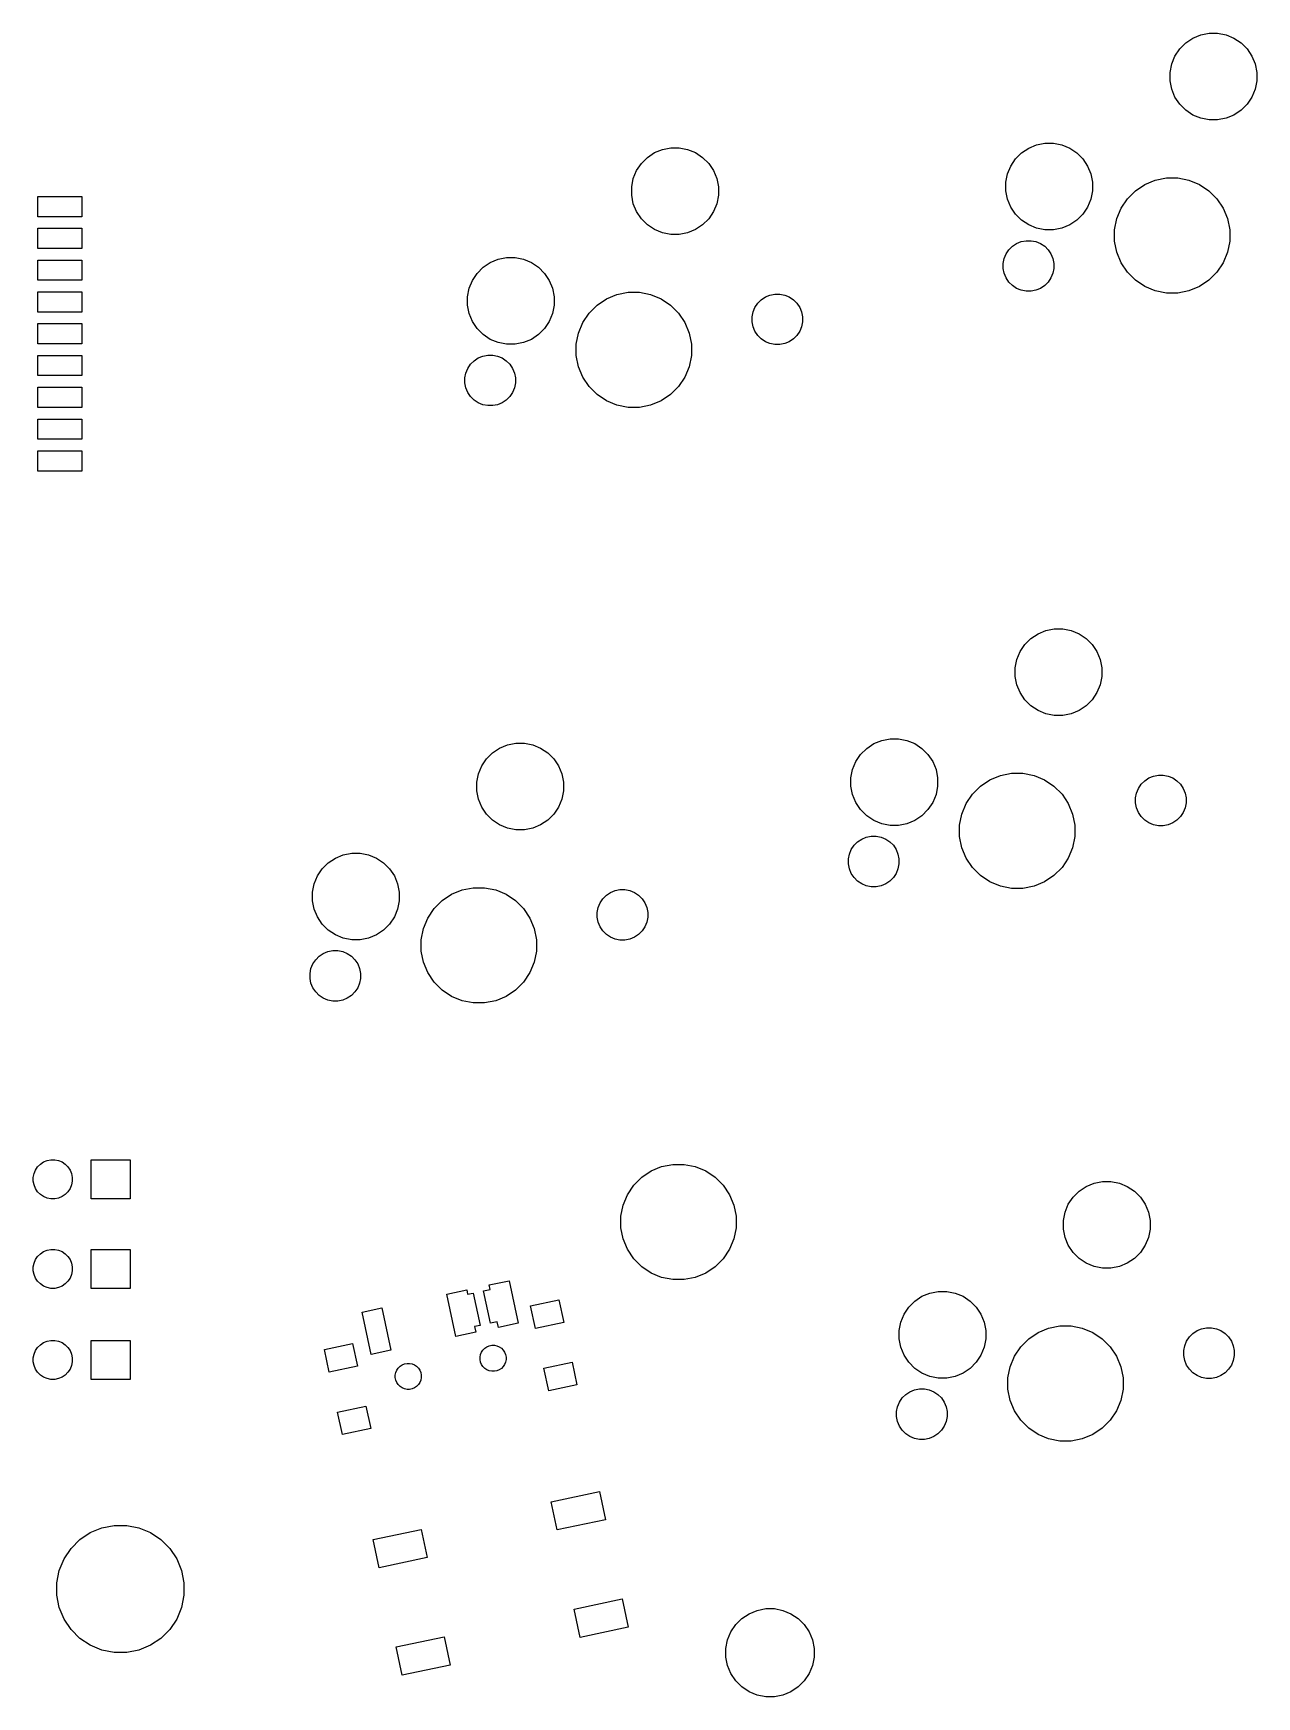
# Model space of a CAD drawing. Extents: x 25 to 359, y 20 to 134.
# Drawn here: x 190.1 to 232.4, y 20.8 to 78.4 of the extents above; entities that cross this region are included whole.
import ezdxf

# ---------------------------------------------------------------- set-up
doc = ezdxf.new("R2010")
doc.units = 0
doc.layers.add('BLACK', color=7, linetype='CONTINUOUS')

msp = doc.modelspace()

# ---------------------------------------------------------------- linework, layer by layer
at = {"layer": 'BLACK', "linetype": 'CONTINUOUS'}
for p, q in [((230.207, 78.2523), (230.48, 78.3654)), ((230.48, 78.3654), (230.77, 78.4231)), ((230.77, 78.4231), (231.065, 78.4231)), ((231.065, 78.4231), (231.355, 78.3654)), ((231.355, 78.3654), (231.628, 78.2523)), ((229.588, 77.6336), (229.752, 77.8792)), ((229.752, 77.8792), (229.961, 78.0882)), ((229.961, 78.0882), (230.207, 78.2523)), ((231.628, 78.2523), (231.874, 78.0882)), ((231.874, 78.0882), (232.083, 77.8792)), ((232.083, 77.8792), (232.247, 77.6336)), ((229.417, 77.0708), (229.475, 77.3606)), ((229.475, 77.3606), (229.588, 77.6336)), ((232.247, 77.6336), (232.36, 77.3606)), ((232.36, 77.3606), (232.417, 77.0708)), ((229.417, 76.7753), (229.417, 77.0708)), ((229.475, 76.4855), (229.417, 76.7753)), ((232.417, 76.7753), (232.36, 76.4855)), ((232.417, 77.0708), (232.417, 76.7753)), ((229.588, 76.2125), (229.475, 76.4855)), ((229.752, 75.9669), (229.588, 76.2125)), ((232.247, 76.2125), (232.083, 75.9669)), ((232.36, 76.4855), (232.247, 76.2125)), ((229.961, 75.7579), (229.752, 75.9669)), ((230.207, 75.5938), (229.961, 75.7579)), ((230.48, 75.4807), (230.207, 75.5938)), ((230.77, 75.4231), (230.48, 75.4807)), ((231.065, 75.4231), (230.77, 75.4231)), ((231.355, 75.4807), (231.065, 75.4231)), ((231.628, 75.5938), (231.355, 75.4807)), ((231.874, 75.7579), (231.628, 75.5938)), ((232.083, 75.9669), (231.874, 75.7579)), ((211.327, 74.1275), (211.573, 74.2916)), ((211.573, 74.2916), (211.846, 74.4047)), ((211.846, 74.4047), (212.136, 74.4623)), ((212.136, 74.4623), (212.431, 74.4623)), ((212.431, 74.4623), (212.721, 74.4047)), ((212.721, 74.4047), (212.994, 74.2916)), ((212.994, 74.2916), (213.24, 74.1275)), ((224.069, 74.0745), (224.278, 74.2834)), ((224.278, 74.2834), (224.524, 74.4476)), ((224.524, 74.4476), (224.797, 74.5607)), ((224.797, 74.5607), (225.086, 74.6183)), ((225.086, 74.6183), (225.382, 74.6183)), ((225.382, 74.6183), (225.672, 74.5607)), ((225.672, 74.5607), (225.945, 74.4476)), ((225.945, 74.4476), (226.19, 74.2834)), ((226.19, 74.2834), (226.399, 74.0745)), ((210.954, 73.6729), (211.119, 73.9185)), ((211.119, 73.9185), (211.327, 74.1275)), ((213.24, 74.1275), (213.449, 73.9185)), ((213.449, 73.9185), (213.613, 73.6729)), ((223.792, 73.5559), (223.905, 73.8288)), ((223.905, 73.8288), (224.069, 74.0745)), ((226.399, 74.0745), (226.564, 73.8288)), ((226.564, 73.8288), (226.677, 73.5559)), ((210.784, 73.1101), (210.841, 73.3999)), ((210.841, 73.3999), (210.954, 73.6729)), ((213.613, 73.6729), (213.726, 73.3999)), ((213.726, 73.3999), (213.784, 73.1101)), ((223.734, 73.2661), (223.792, 73.5559)), ((223.734, 72.9706), (223.734, 73.2661)), ((226.677, 73.5559), (226.734, 73.2661)), ((226.734, 73.2661), (226.734, 72.9706)), ((228.218, 72.9747), (228.545, 73.1929)), ((228.545, 73.1929), (228.907, 73.3432)), ((228.907, 73.3432), (229.293, 73.4199)), ((229.293, 73.4199), (229.685, 73.4199)), ((229.685, 73.4199), (230.071, 73.3432)), ((230.071, 73.3432), (230.434, 73.1929)), ((230.434, 73.1929), (230.76, 72.9747)), ((190.227, 72.0724), (190.227, 72.7724)), ((190.227, 72.7724), (191.751, 72.7724)), ((191.751, 72.7724), (191.751, 72.0724)), ((210.784, 72.8146), (210.784, 73.1101)), ((210.841, 72.5248), (210.784, 72.8146)), ((213.784, 72.8146), (213.726, 72.5248)), ((213.784, 73.1101), (213.784, 72.8146)), ((223.792, 72.6808), (223.734, 72.9706)), ((223.905, 72.4078), (223.792, 72.6808)), ((226.677, 72.6808), (226.564, 72.4078)), ((226.734, 72.9706), (226.677, 72.6808)), ((227.722, 72.3704), (227.94, 72.697)), ((227.94, 72.697), (228.218, 72.9747)), ((230.76, 72.9747), (231.038, 72.697)), ((231.038, 72.697), (231.256, 72.3704)), ((191.751, 72.0724), (190.227, 72.0724)), ((210.954, 72.2518), (210.841, 72.5248)), ((211.119, 72.0061), (210.954, 72.2518)), ((211.327, 71.7972), (211.119, 72.0061)), ((213.449, 72.0061), (213.24, 71.7972)), ((213.613, 72.2518), (213.449, 72.0061)), ((213.726, 72.5248), (213.613, 72.2518)), ((224.069, 72.1621), (223.905, 72.4078)), ((224.278, 71.9532), (224.069, 72.1621)), ((226.399, 72.1621), (226.19, 71.9532)), ((226.564, 72.4078), (226.399, 72.1621)), ((227.495, 71.6223), (227.572, 72.0076)), ((227.572, 72.0076), (227.722, 72.3704)), ((231.256, 72.3704), (231.406, 72.0076)), ((231.406, 72.0076), (231.483, 71.6223)), ((190.227, 70.9724), (190.227, 71.6724)), ((190.227, 71.6724), (191.751, 71.6724)), ((191.751, 71.6724), (191.751, 70.9724)), ((211.573, 71.6331), (211.327, 71.7972)), ((211.846, 71.52), (211.573, 71.6331)), ((212.136, 71.4623), (211.846, 71.52)), ((212.431, 71.4623), (212.136, 71.4623)), ((212.721, 71.52), (212.431, 71.4623)), ((212.994, 71.6331), (212.721, 71.52)), ((213.24, 71.7972), (212.994, 71.6331)), ((224.524, 71.789), (224.278, 71.9532)), ((224.797, 71.676), (224.524, 71.789)), ((225.086, 71.6183), (224.797, 71.676)), ((225.382, 71.6183), (225.086, 71.6183)), ((225.672, 71.676), (225.382, 71.6183)), ((225.945, 71.789), (225.672, 71.676)), ((226.19, 71.9532), (225.945, 71.789)), ((227.495, 71.2296), (227.495, 71.6223)), ((231.483, 71.6223), (231.483, 71.2296)), ((191.751, 70.9724), (190.227, 70.9724)), ((223.745, 70.7842), (223.84, 70.9276)), ((223.84, 70.9276), (223.962, 71.0494)), ((223.962, 71.0494), (224.106, 71.1452)), ((224.106, 71.1452), (224.265, 71.2112)), ((224.265, 71.2112), (224.434, 71.2448)), ((224.434, 71.2448), (224.606, 71.2448)), ((224.606, 71.2448), (224.775, 71.2112)), ((224.775, 71.2112), (224.935, 71.1452)), ((224.935, 71.1452), (225.078, 71.0494)), ((225.078, 71.0494), (225.2, 70.9276)), ((225.2, 70.9276), (225.295, 70.7842)), ((227.572, 70.8444), (227.495, 71.2296)), ((227.722, 70.4815), (227.572, 70.8444)), ((231.406, 70.8444), (231.256, 70.4815)), ((231.483, 71.2296), (231.406, 70.8444)), ((190.227, 69.8724), (190.227, 70.5724)), ((190.227, 70.5724), (191.751, 70.5724)), ((191.751, 70.5724), (191.751, 69.8724)), ((205.435, 70.1138), (205.644, 70.3227)), ((205.644, 70.3227), (205.89, 70.4869)), ((205.89, 70.4869), (206.163, 70.6)), ((206.163, 70.6), (206.453, 70.6576)), ((206.453, 70.6576), (206.748, 70.6576)), ((206.748, 70.6576), (207.038, 70.6)), ((207.038, 70.6), (207.311, 70.4869)), ((207.311, 70.4869), (207.557, 70.3227)), ((207.557, 70.3227), (207.766, 70.1138)), ((223.645, 70.456), (223.679, 70.625)), ((223.645, 70.2836), (223.645, 70.456)), ((223.679, 70.1145), (223.645, 70.2836)), ((223.679, 70.625), (223.745, 70.7842)), ((225.295, 70.7842), (225.361, 70.625)), ((225.361, 70.625), (225.395, 70.456)), ((225.395, 70.2836), (225.361, 70.1145)), ((225.395, 70.456), (225.395, 70.2836)), ((227.94, 70.1549), (227.722, 70.4815)), ((231.256, 70.4815), (231.038, 70.1549)), ((191.751, 69.8724), (190.227, 69.8724)), ((205.158, 69.5951), (205.271, 69.8681)), ((205.271, 69.8681), (205.435, 70.1138)), ((207.766, 70.1138), (207.93, 69.8681)), ((207.93, 69.8681), (208.043, 69.5951)), ((223.745, 69.9553), (223.679, 70.1145)), ((223.84, 69.812), (223.745, 69.9553)), ((223.962, 69.6901), (223.84, 69.812)), ((224.106, 69.5944), (223.962, 69.6901)), ((225.078, 69.6901), (224.935, 69.5944)), ((225.2, 69.812), (225.078, 69.6901)), ((225.295, 69.9553), (225.2, 69.812)), ((225.361, 70.1145), (225.295, 69.9553)), ((228.218, 69.8772), (227.94, 70.1549)), ((228.545, 69.659), (228.218, 69.8772)), ((230.76, 69.8772), (230.434, 69.659)), ((231.038, 70.1549), (230.76, 69.8772)), ((190.227, 68.7724), (190.227, 69.4724)), ((190.227, 69.4724), (191.751, 69.4724)), ((191.751, 69.4724), (191.751, 68.7724)), ((205.101, 69.3053), (205.158, 69.5951)), ((205.101, 69.0099), (205.101, 69.3053)), ((208.043, 69.5951), (208.101, 69.3053)), ((208.101, 69.3053), (208.101, 69.0099)), ((209.584, 69.014), (209.911, 69.2322)), ((209.911, 69.2322), (210.274, 69.3825)), ((210.274, 69.3825), (210.659, 69.4591)), ((210.659, 69.4591), (211.052, 69.4591)), ((211.052, 69.4591), (211.437, 69.3825)), ((211.437, 69.3825), (211.8, 69.2322)), ((211.8, 69.2322), (212.126, 69.014)), ((215.145, 69.0792), (215.267, 69.2011)), ((215.267, 69.2011), (215.41, 69.2969)), ((215.41, 69.2969), (215.569, 69.3628)), ((215.569, 69.3628), (215.738, 69.3964)), ((215.738, 69.3964), (215.911, 69.3964)), ((215.911, 69.3964), (216.08, 69.3628)), ((216.08, 69.3628), (216.239, 69.2969)), ((216.239, 69.2969), (216.382, 69.2011)), ((216.382, 69.2011), (216.504, 69.0792)), ((224.265, 69.5284), (224.106, 69.5944)), ((224.434, 69.4948), (224.265, 69.5284)), ((224.606, 69.4948), (224.434, 69.4948)), ((224.775, 69.5284), (224.606, 69.4948)), ((224.935, 69.5944), (224.775, 69.5284)), ((228.907, 69.5087), (228.545, 69.659)), ((229.293, 69.4321), (228.907, 69.5087)), ((229.685, 69.4321), (229.293, 69.4321)), ((230.071, 69.5087), (229.685, 69.4321)), ((230.434, 69.659), (230.071, 69.5087)), ((191.751, 68.7724), (190.227, 68.7724)), ((205.158, 68.7201), (205.101, 69.0099)), ((205.271, 68.4471), (205.158, 68.7201)), ((208.043, 68.7201), (207.93, 68.4471)), ((208.101, 69.0099), (208.043, 68.7201)), ((209.088, 68.4097), (209.307, 68.7363)), ((209.307, 68.7363), (209.584, 69.014)), ((212.126, 69.014), (212.404, 68.7363)), ((212.404, 68.7363), (212.622, 68.4097)), ((214.949, 68.6076), (214.983, 68.7767)), ((214.949, 68.4353), (214.949, 68.6076)), ((214.983, 68.7767), (215.049, 68.9359)), ((215.049, 68.9359), (215.145, 69.0792)), ((216.504, 69.0792), (216.6, 68.9359)), ((216.6, 68.9359), (216.666, 68.7767)), ((216.666, 68.7767), (216.699, 68.6076)), ((216.699, 68.6076), (216.699, 68.4353)), ((190.227, 67.6724), (190.227, 68.3724)), ((190.227, 68.3724), (191.751, 68.3724)), ((191.751, 68.3724), (191.751, 67.6724)), ((205.435, 68.2014), (205.271, 68.4471)), ((205.644, 67.9925), (205.435, 68.2014)), ((205.89, 67.8283), (205.644, 67.9925)), ((207.557, 67.9925), (207.311, 67.8283)), ((207.766, 68.2014), (207.557, 67.9925)), ((207.93, 68.4471), (207.766, 68.2014)), ((208.861, 67.6616), (208.938, 68.0468)), ((208.938, 68.0468), (209.088, 68.4097)), ((212.622, 68.4097), (212.773, 68.0468)), ((212.773, 68.0468), (212.849, 67.6616)), ((214.983, 68.2662), (214.949, 68.4353)), ((215.049, 68.107), (214.983, 68.2662)), ((215.145, 67.9637), (215.049, 68.107)), ((215.267, 67.8418), (215.145, 67.9637)), ((216.504, 67.9637), (216.382, 67.8418)), ((216.6, 68.107), (216.504, 67.9637)), ((216.666, 68.2662), (216.6, 68.107)), ((216.699, 68.4353), (216.666, 68.2662)), ((191.751, 67.6724), (190.227, 67.6724)), ((206.163, 67.7152), (205.89, 67.8283)), ((206.453, 67.6576), (206.163, 67.7152)), ((206.748, 67.6576), (206.453, 67.6576)), ((207.038, 67.7152), (206.748, 67.6576)), ((207.311, 67.8283), (207.038, 67.7152)), ((208.861, 67.2689), (208.861, 67.6616)), ((212.849, 67.6616), (212.849, 67.2689)), ((215.41, 67.746), (215.267, 67.8418)), ((215.569, 67.6801), (215.41, 67.746)), ((215.738, 67.6464), (215.569, 67.6801)), ((215.911, 67.6464), (215.738, 67.6464)), ((216.08, 67.6801), (215.911, 67.6464)), ((216.239, 67.746), (216.08, 67.6801)), ((216.382, 67.8418), (216.239, 67.746)), ((190.227, 66.5724), (190.227, 67.2724)), ((190.227, 67.2724), (191.751, 67.2724)), ((191.751, 67.2724), (191.751, 66.5724)), ((205.045, 66.6643), (205.111, 66.8235)), ((205.111, 66.8235), (205.207, 66.9668)), ((205.207, 66.9668), (205.329, 67.0887)), ((205.329, 67.0887), (205.472, 67.1845)), ((205.472, 67.1845), (205.631, 67.2504)), ((205.631, 67.2504), (205.8, 67.2841)), ((205.8, 67.2841), (205.973, 67.2841)), ((205.973, 67.2841), (206.142, 67.2504)), ((206.142, 67.2504), (206.301, 67.1845)), ((206.301, 67.1845), (206.444, 67.0887)), ((206.444, 67.0887), (206.566, 66.9668)), ((206.566, 66.9668), (206.662, 66.8235)), ((206.662, 66.8235), (206.728, 66.6643)), ((208.938, 66.8837), (208.861, 67.2689)), ((209.088, 66.5208), (208.938, 66.8837)), ((212.773, 66.8837), (212.622, 66.5208)), ((212.849, 67.2689), (212.773, 66.8837)), ((191.751, 66.5724), (190.227, 66.5724)), ((205.011, 66.4952), (205.045, 66.6643)), ((205.011, 66.3229), (205.011, 66.4952)), ((205.045, 66.1538), (205.011, 66.3229)), ((206.728, 66.6643), (206.761, 66.4952)), ((206.761, 66.3229), (206.728, 66.1538)), ((206.761, 66.4952), (206.761, 66.3229)), ((209.307, 66.1942), (209.088, 66.5208)), ((212.622, 66.5208), (212.404, 66.1942)), ((190.227, 65.4724), (190.227, 66.1724)), ((190.227, 66.1724), (191.751, 66.1724)), ((191.751, 66.1724), (191.751, 65.4724)), ((205.111, 65.9946), (205.045, 66.1538)), ((205.207, 65.8513), (205.111, 65.9946)), ((205.329, 65.7294), (205.207, 65.8513)), ((205.472, 65.6336), (205.329, 65.7294)), ((206.444, 65.7294), (206.301, 65.6336)), ((206.566, 65.8513), (206.444, 65.7294)), ((206.662, 65.9946), (206.566, 65.8513)), ((206.728, 66.1538), (206.662, 65.9946)), ((209.584, 65.9165), (209.307, 66.1942)), ((209.911, 65.6983), (209.584, 65.9165)), ((210.274, 65.548), (209.911, 65.6983)), ((211.8, 65.6983), (211.437, 65.548)), ((212.126, 65.9165), (211.8, 65.6983)), ((212.404, 66.1942), (212.126, 65.9165)), ((191.751, 65.4724), (190.227, 65.4724)), ((190.227, 64.3724), (190.227, 65.0724)), ((190.227, 65.0724), (191.751, 65.0724)), ((191.751, 65.0724), (191.751, 64.3724)), ((205.631, 65.5677), (205.472, 65.6336)), ((205.8, 65.5341), (205.631, 65.5677)), ((205.973, 65.5341), (205.8, 65.5341)), ((206.142, 65.5677), (205.973, 65.5341)), ((206.301, 65.6336), (206.142, 65.5677)), ((210.659, 65.4714), (210.274, 65.548)), ((211.052, 65.4714), (210.659, 65.4714)), ((211.437, 65.548), (211.052, 65.4714)), ((191.751, 64.3724), (190.227, 64.3724)), ((190.227, 63.2724), (190.227, 63.9724)), ((190.227, 63.9724), (191.751, 63.9724)), ((191.751, 63.9724), (191.751, 63.2724)), ((191.751, 63.2724), (190.227, 63.2724)), ((224.601, 57.4782), (224.847, 57.6423)), ((224.847, 57.6423), (225.12, 57.7554)), ((225.12, 57.7554), (225.41, 57.813)), ((225.41, 57.813), (225.705, 57.813)), ((225.705, 57.813), (225.995, 57.7554)), ((225.995, 57.7554), (226.268, 57.6423)), ((226.268, 57.6423), (226.514, 57.4782)), ((224.115, 56.7506), (224.228, 57.0236)), ((224.228, 57.0236), (224.392, 57.2692)), ((224.392, 57.2692), (224.601, 57.4782)), ((226.514, 57.4782), (226.722, 57.2692)), ((226.722, 57.2692), (226.887, 57.0236)), ((226.887, 57.0236), (227, 56.7506)), ((224.057, 56.4608), (224.115, 56.7506)), ((224.057, 56.1653), (224.057, 56.4608)), ((227, 56.7506), (227.057, 56.4608)), ((227.057, 56.4608), (227.057, 56.1653)), ((224.115, 55.8755), (224.057, 56.1653)), ((224.228, 55.6025), (224.115, 55.8755)), ((227, 55.8755), (226.887, 55.6025)), ((227.057, 56.1653), (227, 55.8755)), ((224.392, 55.3569), (224.228, 55.6025)), ((224.601, 55.1479), (224.392, 55.3569)), ((226.722, 55.3569), (226.514, 55.1479)), ((226.887, 55.6025), (226.722, 55.3569)), ((224.847, 54.9838), (224.601, 55.1479)), ((225.12, 54.8707), (224.847, 54.9838)), ((225.41, 54.813), (225.12, 54.8707)), ((225.705, 54.813), (225.41, 54.813)), ((225.995, 54.8707), (225.705, 54.813)), ((226.268, 54.9838), (225.995, 54.8707)), ((226.514, 55.1479), (226.268, 54.9838)), ((205.967, 53.5175), (206.213, 53.6816)), ((206.213, 53.6816), (206.486, 53.7947)), ((206.486, 53.7947), (206.776, 53.8523)), ((206.776, 53.8523), (207.071, 53.8523)), ((207.071, 53.8523), (207.361, 53.7947)), ((207.361, 53.7947), (207.634, 53.6816)), ((207.634, 53.6816), (207.88, 53.5175)), ((218.709, 53.4645), (218.918, 53.6734)), ((218.918, 53.6734), (219.164, 53.8376)), ((219.164, 53.8376), (219.437, 53.9507)), ((219.437, 53.9507), (219.726, 54.0083)), ((219.726, 54.0083), (220.022, 54.0083)), ((220.022, 54.0083), (220.312, 53.9507)), ((220.312, 53.9507), (220.585, 53.8376)), ((220.585, 53.8376), (220.83, 53.6734)), ((220.83, 53.6734), (221.039, 53.4645)), ((205.481, 52.7899), (205.594, 53.0628)), ((205.594, 53.0628), (205.759, 53.3085)), ((205.759, 53.3085), (205.967, 53.5175)), ((207.88, 53.5175), (208.089, 53.3085)), ((208.089, 53.3085), (208.253, 53.0628)), ((208.253, 53.0628), (208.366, 52.7899)), ((218.432, 52.9458), (218.545, 53.2188)), ((218.545, 53.2188), (218.709, 53.4645)), ((221.039, 53.4645), (221.204, 53.2188)), ((221.204, 53.2188), (221.317, 52.9458)), ((205.424, 52.5001), (205.481, 52.7899)), ((205.424, 52.2046), (205.424, 52.5001)), ((208.366, 52.7899), (208.424, 52.5001)), ((208.424, 52.5001), (208.424, 52.2046)), ((218.374, 52.656), (218.432, 52.9458)), ((218.374, 52.3606), (218.374, 52.656)), ((221.317, 52.9458), (221.374, 52.656)), ((221.374, 52.656), (221.374, 52.3606)), ((222.858, 52.3647), (223.185, 52.5829)), ((223.185, 52.5829), (223.547, 52.7332)), ((223.547, 52.7332), (223.933, 52.8099)), ((223.933, 52.8099), (224.325, 52.8099)), ((224.325, 52.8099), (224.711, 52.7332)), ((224.711, 52.7332), (225.074, 52.5829)), ((225.074, 52.5829), (225.4, 52.3647)), ((228.323, 52.2866), (228.418, 52.4299)), ((228.418, 52.4299), (228.54, 52.5518)), ((228.54, 52.5518), (228.684, 52.6476)), ((228.684, 52.6476), (228.843, 52.7135)), ((228.843, 52.7135), (229.012, 52.7471)), ((229.012, 52.7471), (229.184, 52.7471)), ((229.184, 52.7471), (229.353, 52.7135)), ((229.353, 52.7135), (229.513, 52.6476)), ((229.513, 52.6476), (229.656, 52.5518)), ((229.656, 52.5518), (229.778, 52.4299)), ((229.778, 52.4299), (229.873, 52.2866)), ((205.481, 51.9148), (205.424, 52.2046)), ((205.594, 51.6418), (205.481, 51.9148)), ((208.366, 51.9148), (208.253, 51.6418)), ((208.424, 52.2046), (208.366, 51.9148)), ((218.432, 52.0708), (218.374, 52.3606)), ((218.545, 51.7978), (218.432, 52.0708)), ((221.317, 52.0708), (221.204, 51.7978)), ((221.374, 52.3606), (221.317, 52.0708)), ((222.362, 51.7604), (222.58, 52.087)), ((222.58, 52.087), (222.858, 52.3647)), ((225.4, 52.3647), (225.678, 52.087)), ((225.678, 52.087), (225.896, 51.7604)), ((228.223, 51.9583), (228.257, 52.1274)), ((228.223, 51.786), (228.223, 51.9583)), ((228.257, 52.1274), (228.323, 52.2866)), ((229.873, 52.2866), (229.939, 52.1274)), ((229.939, 52.1274), (229.973, 51.9583)), ((229.973, 51.9583), (229.973, 51.786)), ((205.759, 51.3961), (205.594, 51.6418)), ((205.967, 51.1872), (205.759, 51.3961)), ((208.089, 51.3961), (207.88, 51.1872)), ((208.253, 51.6418), (208.089, 51.3961)), ((218.709, 51.5521), (218.545, 51.7978)), ((218.918, 51.3432), (218.709, 51.5521)), ((219.164, 51.179), (218.918, 51.3432)), ((220.83, 51.3432), (220.585, 51.179)), ((221.039, 51.5521), (220.83, 51.3432)), ((221.204, 51.7978), (221.039, 51.5521)), ((222.135, 51.0123), (222.212, 51.3976)), ((222.212, 51.3976), (222.362, 51.7604)), ((225.896, 51.7604), (226.046, 51.3976)), ((226.046, 51.3976), (226.123, 51.0123)), ((228.257, 51.6169), (228.223, 51.786)), ((228.323, 51.4577), (228.257, 51.6169)), ((228.418, 51.3144), (228.323, 51.4577)), ((228.54, 51.1925), (228.418, 51.3144)), ((229.778, 51.3144), (229.656, 51.1925)), ((229.873, 51.4577), (229.778, 51.3144)), ((229.939, 51.6169), (229.873, 51.4577)), ((229.973, 51.786), (229.939, 51.6169)), ((206.213, 51.023), (205.967, 51.1872)), ((206.486, 50.91), (206.213, 51.023)), ((206.776, 50.8523), (206.486, 50.91)), ((207.071, 50.8523), (206.776, 50.8523)), ((207.361, 50.91), (207.071, 50.8523)), ((207.634, 51.023), (207.361, 50.91)), ((207.88, 51.1872), (207.634, 51.023)), ((219.437, 51.066), (219.164, 51.179)), ((219.726, 51.0083), (219.437, 51.066)), ((220.022, 51.0083), (219.726, 51.0083)), ((220.312, 51.066), (220.022, 51.0083)), ((220.585, 51.179), (220.312, 51.066)), ((222.135, 50.6196), (222.135, 51.0123)), ((226.123, 51.0123), (226.123, 50.6196)), ((228.684, 51.0967), (228.54, 51.1925)), ((228.843, 51.0308), (228.684, 51.0967)), ((229.012, 50.9971), (228.843, 51.0308)), ((229.184, 50.9971), (229.012, 50.9971)), ((229.353, 51.0308), (229.184, 50.9971)), ((229.513, 51.0967), (229.353, 51.0308)), ((229.656, 51.1925), (229.513, 51.0967)), ((218.319, 50.015), (218.385, 50.1742)), ((218.385, 50.1742), (218.48, 50.3175)), ((218.48, 50.3175), (218.602, 50.4394)), ((218.602, 50.4394), (218.746, 50.5352)), ((218.746, 50.5352), (218.905, 50.6011)), ((218.905, 50.6011), (219.074, 50.6348)), ((219.074, 50.6348), (219.246, 50.6348)), ((219.246, 50.6348), (219.415, 50.6011)), ((219.415, 50.6011), (219.575, 50.5352)), ((219.575, 50.5352), (219.718, 50.4394)), ((219.718, 50.4394), (219.84, 50.3175)), ((219.84, 50.3175), (219.935, 50.1742)), ((219.935, 50.1742), (220.001, 50.015)), ((222.212, 50.2344), (222.135, 50.6196)), ((222.362, 49.8715), (222.212, 50.2344)), ((226.046, 50.2344), (225.896, 49.8715)), ((226.123, 50.6196), (226.046, 50.2344)), ((200.075, 49.5038), (200.284, 49.7127)), ((200.284, 49.7127), (200.53, 49.8769)), ((200.53, 49.8769), (200.803, 49.99)), ((200.803, 49.99), (201.093, 50.0476)), ((201.093, 50.0476), (201.388, 50.0476)), ((201.388, 50.0476), (201.678, 49.99)), ((201.678, 49.99), (201.951, 49.8769)), ((201.951, 49.8769), (202.197, 49.7127)), ((202.197, 49.7127), (202.406, 49.5038)), ((218.285, 49.8459), (218.319, 50.015)), ((218.285, 49.6736), (218.285, 49.8459)), ((218.319, 49.5045), (218.285, 49.6736)), ((220.001, 50.015), (220.035, 49.8459)), ((220.035, 49.6736), (220.001, 49.5045)), ((220.035, 49.8459), (220.035, 49.6736)), ((222.58, 49.5449), (222.362, 49.8715)), ((222.858, 49.2672), (222.58, 49.5449)), ((225.678, 49.5449), (225.4, 49.2672)), ((225.896, 49.8715), (225.678, 49.5449)), ((199.741, 48.6953), (199.798, 48.9851)), ((199.798, 48.9851), (199.911, 49.2581)), ((199.911, 49.2581), (200.075, 49.5038)), ((202.406, 49.5038), (202.57, 49.2581)), ((202.57, 49.2581), (202.683, 48.9851)), ((202.683, 48.9851), (202.741, 48.6953)), ((218.385, 49.3453), (218.319, 49.5045)), ((218.48, 49.202), (218.385, 49.3453)), ((218.602, 49.0801), (218.48, 49.202)), ((218.746, 48.9844), (218.602, 49.0801)), ((218.905, 48.9184), (218.746, 48.9844)), ((219.575, 48.9844), (219.415, 48.9184)), ((219.718, 49.0801), (219.575, 48.9844)), ((219.84, 49.202), (219.718, 49.0801)), ((219.935, 49.3453), (219.84, 49.202)), ((220.001, 49.5045), (219.935, 49.3453)), ((223.185, 49.049), (222.858, 49.2672)), ((223.547, 48.8987), (223.185, 49.049)), ((225.074, 49.049), (224.711, 48.8987)), ((225.4, 49.2672), (225.074, 49.049)), ((199.741, 48.3999), (199.741, 48.6953)), ((199.798, 48.1101), (199.741, 48.3999)), ((202.741, 48.3999), (202.683, 48.1101)), ((202.741, 48.6953), (202.741, 48.3999)), ((203.947, 48.1263), (204.224, 48.404)), ((204.224, 48.404), (204.551, 48.6222)), ((204.551, 48.6222), (204.914, 48.7725)), ((204.914, 48.7725), (205.299, 48.8491)), ((205.299, 48.8491), (205.692, 48.8491)), ((205.692, 48.8491), (206.077, 48.7725)), ((206.077, 48.7725), (206.44, 48.6222)), ((206.44, 48.6222), (206.766, 48.404)), ((206.766, 48.404), (207.044, 48.1263)), ((209.689, 48.3259), (209.785, 48.4692)), ((209.785, 48.4692), (209.907, 48.5911)), ((209.907, 48.5911), (210.05, 48.6869)), ((210.05, 48.6869), (210.209, 48.7528)), ((210.209, 48.7528), (210.378, 48.7864)), ((210.378, 48.7864), (210.551, 48.7864)), ((210.551, 48.7864), (210.72, 48.7528)), ((210.72, 48.7528), (210.879, 48.6869)), ((210.879, 48.6869), (211.022, 48.5911)), ((211.022, 48.5911), (211.144, 48.4692)), ((211.144, 48.4692), (211.24, 48.3259)), ((219.074, 48.8848), (218.905, 48.9184)), ((219.246, 48.8848), (219.074, 48.8848)), ((219.415, 48.9184), (219.246, 48.8848)), ((223.933, 48.8221), (223.547, 48.8987)), ((224.325, 48.8221), (223.933, 48.8221)), ((224.711, 48.8987), (224.325, 48.8221)), ((199.911, 47.8371), (199.798, 48.1101)), ((200.075, 47.5914), (199.911, 47.8371)), ((202.57, 47.8371), (202.406, 47.5914)), ((202.683, 48.1101), (202.57, 47.8371)), ((203.578, 47.4368), (203.728, 47.7997)), ((203.728, 47.7997), (203.947, 48.1263)), ((207.044, 48.1263), (207.262, 47.7997)), ((207.262, 47.7997), (207.413, 47.4368)), ((209.589, 47.9976), (209.623, 48.1667)), ((209.589, 47.8253), (209.589, 47.9976)), ((209.623, 47.6562), (209.589, 47.8253)), ((209.623, 48.1667), (209.689, 48.3259)), ((211.24, 48.3259), (211.306, 48.1667)), ((211.306, 48.1667), (211.339, 47.9976)), ((211.339, 47.8253), (211.306, 47.6562)), ((211.339, 47.9976), (211.339, 47.8253)), ((200.284, 47.3825), (200.075, 47.5914)), ((200.53, 47.2183), (200.284, 47.3825)), ((200.803, 47.1052), (200.53, 47.2183)), ((201.951, 47.2183), (201.678, 47.1052)), ((202.197, 47.3825), (201.951, 47.2183)), ((202.406, 47.5914), (202.197, 47.3825)), ((203.501, 47.0516), (203.578, 47.4368)), ((207.413, 47.4368), (207.489, 47.0516)), ((209.689, 47.497), (209.623, 47.6562)), ((209.785, 47.3537), (209.689, 47.497)), ((209.907, 47.2318), (209.785, 47.3537)), ((210.05, 47.136), (209.907, 47.2318)), ((211.022, 47.2318), (210.879, 47.136)), ((211.144, 47.3537), (211.022, 47.2318)), ((211.24, 47.497), (211.144, 47.3537)), ((211.306, 47.6562), (211.24, 47.497)), ((200.112, 46.5745), (200.271, 46.6404)), ((200.271, 46.6404), (200.44, 46.6741)), ((200.44, 46.6741), (200.613, 46.6741)), ((200.613, 46.6741), (200.782, 46.6404)), ((200.782, 46.6404), (200.941, 46.5745)), ((201.093, 47.0476), (200.803, 47.1052)), ((201.388, 47.0476), (201.093, 47.0476)), ((201.678, 47.1052), (201.388, 47.0476)), ((203.501, 46.6589), (203.501, 47.0516)), ((203.578, 46.2736), (203.501, 46.6589)), ((207.489, 46.6589), (207.413, 46.2736)), ((207.489, 47.0516), (207.489, 46.6589)), ((210.209, 47.0701), (210.05, 47.136)), ((210.378, 47.0364), (210.209, 47.0701)), ((210.551, 47.0364), (210.378, 47.0364)), ((210.72, 47.0701), (210.551, 47.0364)), ((210.879, 47.136), (210.72, 47.0701)), ((199.685, 46.0543), (199.751, 46.2135)), ((199.751, 46.2135), (199.847, 46.3568)), ((199.847, 46.3568), (199.969, 46.4787)), ((199.969, 46.4787), (200.112, 46.5745)), ((200.941, 46.5745), (201.084, 46.4787)), ((201.084, 46.4787), (201.206, 46.3568)), ((201.206, 46.3568), (201.302, 46.2135)), ((201.302, 46.2135), (201.368, 46.0543)), ((203.728, 45.9108), (203.578, 46.2736)), ((207.413, 46.2736), (207.262, 45.9108)), ((199.651, 45.8852), (199.685, 46.0543)), ((199.651, 45.7129), (199.651, 45.8852)), ((199.685, 45.5438), (199.651, 45.7129)), ((199.751, 45.3846), (199.685, 45.5438)), ((201.368, 45.5438), (201.302, 45.3846)), ((201.368, 46.0543), (201.401, 45.8852)), ((201.401, 45.7129), (201.368, 45.5438)), ((201.401, 45.8852), (201.401, 45.7129)), ((203.947, 45.5842), (203.728, 45.9108)), ((204.224, 45.3065), (203.947, 45.5842)), ((207.044, 45.5842), (206.766, 45.3065)), ((207.262, 45.9108), (207.044, 45.5842)), ((199.847, 45.2413), (199.751, 45.3846)), ((199.969, 45.1194), (199.847, 45.2413)), ((200.112, 45.0236), (199.969, 45.1194)), ((200.271, 44.9577), (200.112, 45.0236)), ((200.44, 44.9241), (200.271, 44.9577)), ((200.613, 44.9241), (200.44, 44.9241)), ((200.782, 44.9577), (200.613, 44.9241)), ((200.941, 45.0236), (200.782, 44.9577)), ((201.084, 45.1194), (200.941, 45.0236)), ((201.206, 45.2413), (201.084, 45.1194)), ((201.302, 45.3846), (201.206, 45.2413)), ((204.551, 45.0883), (204.224, 45.3065)), ((204.914, 44.938), (204.551, 45.0883)), ((205.299, 44.8613), (204.914, 44.938)), ((206.077, 44.938), (205.692, 44.8613)), ((206.44, 45.0883), (206.077, 44.938)), ((206.766, 45.3065), (206.44, 45.0883)), ((205.692, 44.8613), (205.299, 44.8613)), ((190.15, 39.0784), (190.224, 39.189)), ((190.224, 39.189), (190.318, 39.283)), ((190.318, 39.283), (190.429, 39.3568)), ((190.429, 39.3568), (190.551, 39.4077)), ((190.551, 39.4077), (190.682, 39.4337)), ((190.682, 39.4337), (190.815, 39.4337)), ((190.815, 39.4337), (190.945, 39.4077)), ((190.945, 39.4077), (191.068, 39.3568)), ((191.068, 39.3568), (191.179, 39.283)), ((191.179, 39.283), (191.273, 39.189)), ((191.273, 39.189), (191.346, 39.0784)), ((192.073, 38.0837), (192.073, 39.4337)), ((192.073, 39.4337), (193.423, 39.4337)), ((193.423, 39.4337), (193.423, 38.0837)), ((211.459, 39.0469), (211.821, 39.1972)), ((211.821, 39.1972), (212.207, 39.2739)), ((212.207, 39.2739), (212.599, 39.2739)), ((212.599, 39.2739), (212.985, 39.1972)), ((212.985, 39.1972), (213.348, 39.0469)), ((190.073, 38.8251), (190.099, 38.9556)), ((190.073, 38.6922), (190.073, 38.8251)), ((190.099, 38.5618), (190.073, 38.6922)), ((190.099, 38.9556), (190.15, 39.0784)), ((191.346, 39.0784), (191.397, 38.9556)), ((191.397, 38.9556), (191.423, 38.8251)), ((191.423, 38.6922), (191.397, 38.5618)), ((191.423, 38.8251), (191.423, 38.6922)), ((210.854, 38.551), (211.132, 38.8287)), ((211.132, 38.8287), (211.459, 39.0469)), ((213.348, 39.0469), (213.674, 38.8287)), ((213.674, 38.8287), (213.952, 38.551)), ((226.514, 38.5138), (226.787, 38.6268)), ((226.787, 38.6268), (227.077, 38.6845)), ((227.077, 38.6845), (227.373, 38.6845)), ((227.373, 38.6845), (227.662, 38.6268)), ((227.662, 38.6268), (227.935, 38.5138)), ((190.15, 38.4389), (190.099, 38.5618)), ((190.224, 38.3284), (190.15, 38.4389)), ((190.318, 38.2344), (190.224, 38.3284)), ((190.429, 38.1605), (190.318, 38.2344)), ((190.551, 38.1096), (190.429, 38.1605)), ((190.682, 38.0837), (190.551, 38.1096)), ((190.815, 38.0837), (190.682, 38.0837)), ((190.945, 38.1096), (190.815, 38.0837)), ((191.068, 38.1605), (190.945, 38.1096)), ((191.179, 38.2344), (191.068, 38.1605)), ((191.273, 38.3284), (191.179, 38.2344)), ((191.346, 38.4389), (191.273, 38.3284)), ((191.397, 38.5618), (191.346, 38.4389)), ((193.423, 38.0837), (192.073, 38.0837)), ((210.486, 37.8616), (210.636, 38.2244)), ((210.636, 38.2244), (210.854, 38.551)), ((213.952, 38.551), (214.17, 38.2244)), ((214.17, 38.2244), (214.32, 37.8616)), ((225.896, 37.895), (226.06, 38.1407)), ((226.06, 38.1407), (226.269, 38.3496)), ((226.269, 38.3496), (226.514, 38.5138)), ((227.935, 38.5138), (228.181, 38.3496)), ((228.181, 38.3496), (228.39, 38.1407)), ((228.39, 38.1407), (228.554, 37.895)), ((210.409, 37.4763), (210.486, 37.8616)), ((210.409, 37.0836), (210.409, 37.4763)), ((214.32, 37.8616), (214.397, 37.4763)), ((214.397, 37.4763), (214.397, 37.0836)), ((225.725, 37.3322), (225.782, 37.622)), ((225.782, 37.622), (225.896, 37.895)), ((228.554, 37.895), (228.667, 37.622)), ((228.667, 37.622), (228.725, 37.3322)), ((210.486, 36.6984), (210.409, 37.0836)), ((214.397, 37.0836), (214.32, 36.6984)), ((225.725, 37.0367), (225.725, 37.3322)), ((225.782, 36.7469), (225.725, 37.0367)), ((228.725, 37.0367), (228.667, 36.7469)), ((228.725, 37.3322), (228.725, 37.0367)), ((190.429, 36.2568), (190.551, 36.3077)), ((190.551, 36.3077), (190.682, 36.3337)), ((190.682, 36.3337), (190.815, 36.3337)), ((190.815, 36.3337), (190.945, 36.3077)), ((190.945, 36.3077), (191.068, 36.2568)), ((192.073, 34.9837), (192.073, 36.3337)), ((192.073, 36.3337), (193.423, 36.3337)), ((193.423, 36.3337), (193.423, 34.9837)), ((210.636, 36.3355), (210.486, 36.6984)), ((210.854, 36.0089), (210.636, 36.3355)), ((214.17, 36.3355), (213.952, 36.0089)), ((214.32, 36.6984), (214.17, 36.3355)), ((225.896, 36.474), (225.782, 36.7469)), ((226.06, 36.2283), (225.896, 36.474)), ((228.554, 36.474), (228.39, 36.2283)), ((228.667, 36.7469), (228.554, 36.474)), ((190.073, 35.7251), (190.099, 35.8556)), ((190.073, 35.5922), (190.073, 35.7251)), ((190.099, 35.8556), (190.15, 35.9784)), ((190.15, 35.9784), (190.224, 36.089)), ((190.224, 36.089), (190.318, 36.183)), ((190.318, 36.183), (190.429, 36.2568)), ((191.068, 36.2568), (191.179, 36.183)), ((191.179, 36.183), (191.273, 36.089)), ((191.273, 36.089), (191.346, 35.9784)), ((191.346, 35.9784), (191.397, 35.8556)), ((191.397, 35.8556), (191.423, 35.7251)), ((191.423, 35.7251), (191.423, 35.5922)), ((211.132, 35.7312), (210.854, 36.0089)), ((211.459, 35.513), (211.132, 35.7312)), ((213.674, 35.7312), (213.348, 35.513)), ((213.952, 36.0089), (213.674, 35.7312)), ((226.269, 36.0194), (226.06, 36.2283)), ((226.514, 35.8552), (226.269, 36.0194)), ((226.787, 35.7421), (226.514, 35.8552)), ((227.077, 35.6845), (226.787, 35.7421)), ((227.662, 35.7421), (227.373, 35.6845)), ((227.935, 35.8552), (227.662, 35.7421)), ((228.181, 36.0194), (227.935, 35.8552)), ((228.39, 36.2283), (228.181, 36.0194)), ((190.099, 35.4618), (190.073, 35.5922)), ((190.15, 35.3389), (190.099, 35.4618)), ((190.224, 35.2284), (190.15, 35.3389)), ((190.318, 35.1344), (190.224, 35.2284)), ((190.429, 35.0605), (190.318, 35.1344)), ((191.179, 35.1344), (191.068, 35.0605)), ((191.273, 35.2284), (191.179, 35.1344)), ((191.346, 35.3389), (191.273, 35.2284)), ((191.397, 35.4618), (191.346, 35.3389)), ((191.423, 35.5922), (191.397, 35.4618)), ((205.857, 35.0998), (206.541, 35.2453)), ((206.541, 35.2453), (206.853, 33.7781)), ((211.821, 35.3627), (211.459, 35.513)), ((212.207, 35.2861), (211.821, 35.3627)), ((212.599, 35.2861), (212.207, 35.2861)), ((212.985, 35.3627), (212.599, 35.2861)), ((213.348, 35.513), (212.985, 35.3627)), ((227.373, 35.6845), (227.077, 35.6845)), ((190.551, 35.0096), (190.429, 35.0605)), ((190.682, 34.9837), (190.551, 35.0096)), ((190.815, 34.9837), (190.682, 34.9837)), ((190.945, 35.0096), (190.815, 34.9837)), ((191.068, 35.0605), (190.945, 35.0096)), ((193.423, 34.9837), (192.073, 34.9837)), ((204.39, 34.7879), (205.074, 34.9335)), ((204.701, 33.3207), (204.39, 34.7879)), ((205.074, 34.9335), (205.107, 34.7795)), ((205.107, 34.7795), (205.302, 34.821)), ((205.302, 34.821), (205.54, 33.703)), ((205.66, 34.897), (205.889, 34.9458)), ((205.898, 33.779), (205.66, 34.897)), ((205.889, 34.9458), (205.857, 35.0998)), ((207.287, 34.3815), (208.265, 34.5894)), ((208.265, 34.5894), (208.432, 33.8069)), ((220.377, 34.3359), (220.585, 34.5449)), ((220.585, 34.5449), (220.831, 34.709)), ((220.831, 34.709), (221.104, 34.8221)), ((221.104, 34.8221), (221.394, 34.8797)), ((221.394, 34.8797), (221.689, 34.8797)), ((221.689, 34.8797), (221.979, 34.8221)), ((221.979, 34.8221), (222.252, 34.709)), ((222.252, 34.709), (222.498, 34.5449)), ((222.498, 34.5449), (222.707, 34.3359)), ((201.455, 34.1642), (202.14, 34.3097)), ((201.767, 32.697), (201.455, 34.1642)), ((202.14, 34.3097), (202.452, 32.8425)), ((207.454, 33.599), (207.287, 34.3815)), ((220.099, 33.8173), (220.212, 34.0903)), ((220.212, 34.0903), (220.377, 34.3359)), ((222.707, 34.3359), (222.871, 34.0903)), ((222.871, 34.0903), (222.984, 33.8173)), ((205.386, 33.4662), (204.701, 33.3207)), ((205.54, 33.703), (205.345, 33.6614)), ((205.345, 33.6614), (205.386, 33.4662)), ((206.127, 33.8278), (205.898, 33.779)), ((206.169, 33.6326), (206.127, 33.8278)), ((206.853, 33.7781), (206.169, 33.6326)), ((208.432, 33.8069), (207.454, 33.599)), ((220.042, 33.5275), (220.099, 33.8173)), ((220.042, 33.232), (220.042, 33.5275)), ((222.984, 33.8173), (223.042, 33.5275)), ((223.042, 33.5275), (223.042, 33.232)), ((224.525, 33.2362), (224.852, 33.4544)), ((224.852, 33.4544), (225.215, 33.6047)), ((225.215, 33.6047), (225.6, 33.6813)), ((225.6, 33.6813), (225.993, 33.6813)), ((225.993, 33.6813), (226.378, 33.6047)), ((226.378, 33.6047), (226.741, 33.4544)), ((226.741, 33.4544), (227.068, 33.2362)), ((230.086, 33.3014), (230.208, 33.4232)), ((230.208, 33.4232), (230.351, 33.519)), ((230.351, 33.519), (230.51, 33.585)), ((230.51, 33.585), (230.679, 33.6186)), ((230.679, 33.6186), (230.852, 33.6186)), ((230.852, 33.6186), (231.021, 33.585)), ((231.021, 33.585), (231.18, 33.519)), ((231.18, 33.519), (231.323, 33.4232)), ((231.323, 33.4232), (231.445, 33.3014)), ((190.099, 32.7056), (190.15, 32.8284)), ((190.15, 32.8284), (190.224, 32.9389)), ((190.224, 32.9389), (190.318, 33.033)), ((190.318, 33.033), (190.429, 33.1068)), ((190.429, 33.1068), (190.551, 33.1577)), ((190.551, 33.1577), (190.682, 33.1837)), ((190.682, 33.1837), (190.815, 33.1837)), ((190.815, 33.1837), (190.945, 33.1577)), ((190.945, 33.1577), (191.068, 33.1068)), ((191.068, 33.1068), (191.179, 33.033)), ((191.179, 33.033), (191.273, 32.9389)), ((191.273, 32.9389), (191.346, 32.8284)), ((191.346, 32.8284), (191.397, 32.7056)), ((192.073, 31.8337), (192.073, 33.1837)), ((192.073, 33.1837), (193.423, 33.1837)), ((193.423, 33.1837), (193.423, 31.8337)), ((200.147, 32.8638), (201.125, 33.0717)), ((200.313, 32.0813), (200.147, 32.8638)), ((201.125, 33.0717), (201.291, 32.2892)), ((202.452, 32.8425), (201.767, 32.697)), ((205.589, 32.7746), (205.638, 32.8483)), ((205.638, 32.8483), (205.7, 32.911)), ((205.7, 32.911), (205.774, 32.9603)), ((205.774, 32.9603), (205.856, 32.9942)), ((205.856, 32.9942), (205.943, 33.0115)), ((205.943, 33.0115), (206.032, 33.0115)), ((206.032, 33.0115), (206.119, 32.9942)), ((206.119, 32.9942), (206.2, 32.9603)), ((206.2, 32.9603), (206.274, 32.911)), ((206.274, 32.911), (206.337, 32.8483)), ((206.337, 32.8483), (206.386, 32.7746)), ((220.099, 32.9422), (220.042, 33.232)), ((220.212, 32.6692), (220.099, 32.9422)), ((222.984, 32.9422), (222.871, 32.6692)), ((223.042, 33.232), (222.984, 32.9422)), ((224.03, 32.6319), (224.248, 32.9584)), ((224.248, 32.9584), (224.525, 33.2362)), ((227.068, 33.2362), (227.345, 32.9584)), ((227.345, 32.9584), (227.563, 32.6319)), ((229.89, 32.8298), (229.924, 32.9988)), ((229.89, 32.6574), (229.89, 32.8298)), ((229.924, 32.9988), (229.99, 33.1581)), ((229.99, 33.1581), (230.086, 33.3014)), ((231.445, 33.3014), (231.541, 33.1581)), ((231.541, 33.1581), (231.607, 32.9988)), ((231.607, 32.9988), (231.64, 32.8298)), ((231.64, 32.8298), (231.64, 32.6574)), ((190.073, 32.5751), (190.099, 32.7056)), ((190.073, 32.4422), (190.073, 32.5751)), ((190.099, 32.3118), (190.073, 32.4422)), ((190.15, 32.1889), (190.099, 32.3118)), ((191.397, 32.3118), (191.346, 32.1889)), ((191.397, 32.7056), (191.423, 32.5751)), ((191.423, 32.4422), (191.397, 32.3118)), ((191.423, 32.5751), (191.423, 32.4422)), ((201.291, 32.2892), (200.313, 32.0813)), ((202.703, 32.2246), (202.766, 32.2873)), ((202.766, 32.2873), (202.84, 32.3365)), ((202.84, 32.3365), (202.922, 32.3705)), ((202.922, 32.3705), (203.009, 32.3877)), ((203.009, 32.3877), (203.097, 32.3877)), ((203.097, 32.3877), (203.184, 32.3705)), ((203.184, 32.3705), (203.266, 32.3365)), ((203.266, 32.3365), (203.34, 32.2873)), ((203.34, 32.2873), (203.402, 32.2246)), ((205.537, 32.6058), (205.555, 32.6927)), ((205.537, 32.5172), (205.537, 32.6058)), ((205.555, 32.4302), (205.537, 32.5172)), ((205.555, 32.6927), (205.589, 32.7746)), ((205.589, 32.3483), (205.555, 32.4302)), ((205.638, 32.2746), (205.589, 32.3483)), ((205.7, 32.2119), (205.638, 32.2746)), ((206.337, 32.2746), (206.274, 32.2119)), ((206.386, 32.3483), (206.337, 32.2746)), ((206.386, 32.7746), (206.42, 32.6927)), ((206.42, 32.4302), (206.386, 32.3483)), ((206.42, 32.6927), (206.437, 32.6058)), ((206.437, 32.5172), (206.42, 32.4302)), ((206.437, 32.6058), (206.437, 32.5172)), ((207.747, 32.2198), (208.725, 32.4277)), ((208.725, 32.4277), (208.891, 31.6452)), ((220.377, 32.4236), (220.212, 32.6692)), ((220.585, 32.2146), (220.377, 32.4236)), ((222.707, 32.4236), (222.498, 32.2146)), ((222.871, 32.6692), (222.707, 32.4236)), ((223.803, 31.8838), (223.879, 32.269)), ((223.879, 32.269), (224.03, 32.6319)), ((227.563, 32.6319), (227.714, 32.269)), ((227.714, 32.269), (227.79, 31.8838)), ((229.924, 32.4884), (229.89, 32.6574)), ((229.99, 32.3291), (229.924, 32.4884)), ((230.086, 32.1858), (229.99, 32.3291)), ((231.541, 32.3291), (231.445, 32.1858)), ((231.607, 32.4884), (231.541, 32.3291)), ((231.64, 32.6574), (231.607, 32.4884)), ((190.224, 32.0784), (190.15, 32.1889)), ((190.318, 31.9844), (190.224, 32.0784)), ((190.429, 31.9105), (190.318, 31.9844)), ((190.551, 31.8596), (190.429, 31.9105)), ((190.682, 31.8337), (190.551, 31.8596)), ((190.815, 31.8337), (190.682, 31.8337)), ((190.945, 31.8596), (190.815, 31.8337)), ((191.068, 31.9105), (190.945, 31.8596)), ((191.179, 31.9844), (191.068, 31.9105)), ((191.273, 32.0784), (191.179, 31.9844)), ((191.346, 32.1889), (191.273, 32.0784)), ((193.423, 31.8337), (192.073, 31.8337)), ((202.603, 31.9821), (202.62, 32.069)), ((202.603, 31.8934), (202.603, 31.9821)), ((202.62, 31.8065), (202.603, 31.8934)), ((202.62, 32.069), (202.654, 32.1509)), ((202.654, 31.7246), (202.62, 31.8065)), ((202.654, 32.1509), (202.703, 32.2246)), ((202.703, 31.6509), (202.654, 31.7246)), ((203.402, 32.2246), (203.452, 32.1509)), ((203.452, 31.7246), (203.402, 31.6509)), ((203.452, 32.1509), (203.486, 32.069)), ((203.486, 31.8065), (203.452, 31.7246)), ((203.486, 32.069), (203.503, 31.9821)), ((203.503, 31.8934), (203.486, 31.8065)), ((203.503, 31.9821), (203.503, 31.8934)), ((205.774, 32.1627), (205.7, 32.2119)), ((205.856, 32.1288), (205.774, 32.1627)), ((205.943, 32.1115), (205.856, 32.1288)), ((206.032, 32.1115), (205.943, 32.1115)), ((206.119, 32.1288), (206.032, 32.1115)), ((206.2, 32.1627), (206.119, 32.1288)), ((206.274, 32.2119), (206.2, 32.1627)), ((207.913, 31.4373), (207.747, 32.2198)), ((220.831, 32.0505), (220.585, 32.2146)), ((221.104, 31.9374), (220.831, 32.0505)), ((221.394, 31.8797), (221.104, 31.9374)), ((221.689, 31.8797), (221.394, 31.8797)), ((221.979, 31.9374), (221.689, 31.8797)), ((222.252, 32.0505), (221.979, 31.9374)), ((222.498, 32.2146), (222.252, 32.0505)), ((223.803, 31.491), (223.803, 31.8838)), ((227.79, 31.8838), (227.79, 31.491)), ((230.208, 32.0639), (230.086, 32.1858)), ((230.351, 31.9682), (230.208, 32.0639)), ((230.51, 31.9022), (230.351, 31.9682)), ((230.679, 31.8686), (230.51, 31.9022)), ((230.852, 31.8686), (230.679, 31.8686)), ((231.021, 31.9022), (230.852, 31.8686)), ((231.18, 31.9682), (231.021, 31.9022)), ((231.323, 32.0639), (231.18, 31.9682)), ((231.445, 32.1858), (231.323, 32.0639)), ((202.766, 31.5882), (202.703, 31.6509)), ((202.84, 31.539), (202.766, 31.5882)), ((202.922, 31.505), (202.84, 31.539)), ((203.009, 31.4877), (202.922, 31.505)), ((203.097, 31.4877), (203.009, 31.4877)), ((203.184, 31.505), (203.097, 31.4877)), ((203.266, 31.539), (203.184, 31.505)), ((203.34, 31.5882), (203.266, 31.539)), ((203.402, 31.6509), (203.34, 31.5882)), ((208.891, 31.6452), (207.913, 31.4373)), ((220.052, 31.0457), (220.148, 31.189)), ((220.148, 31.189), (220.27, 31.3109)), ((220.27, 31.3109), (220.413, 31.4066)), ((220.413, 31.4066), (220.572, 31.4726)), ((220.572, 31.4726), (220.741, 31.5062)), ((220.741, 31.5062), (220.914, 31.5062)), ((220.914, 31.5062), (221.083, 31.4726)), ((221.083, 31.4726), (221.242, 31.4066)), ((221.242, 31.4066), (221.385, 31.3109)), ((221.385, 31.3109), (221.507, 31.189)), ((221.507, 31.189), (221.603, 31.0457)), ((223.879, 31.1058), (223.803, 31.491)), ((224.03, 30.7429), (223.879, 31.1058)), ((227.714, 31.1058), (227.563, 30.7429)), ((227.79, 31.491), (227.714, 31.1058)), ((200.606, 30.7021), (201.584, 30.91)), ((200.773, 29.9196), (200.606, 30.7021)), ((201.584, 30.91), (201.751, 30.1275)), ((219.953, 30.7174), (219.986, 30.8864)), ((219.953, 30.545), (219.953, 30.7174)), ((219.986, 30.376), (219.953, 30.545)), ((219.986, 30.8864), (220.052, 31.0457)), ((221.603, 31.0457), (221.669, 30.8864)), ((221.669, 30.8864), (221.703, 30.7174)), ((221.703, 30.545), (221.669, 30.376)), ((221.703, 30.7174), (221.703, 30.545)), ((224.248, 30.4164), (224.03, 30.7429)), ((227.563, 30.7429), (227.345, 30.4164)), ((201.751, 30.1275), (200.773, 29.9196)), ((220.052, 30.2167), (219.986, 30.376)), ((220.148, 30.0734), (220.052, 30.2167)), ((220.27, 29.9515), (220.148, 30.0734)), ((220.413, 29.8558), (220.27, 29.9515)), ((221.385, 29.9515), (221.242, 29.8558)), ((221.507, 30.0734), (221.385, 29.9515)), ((221.603, 30.2167), (221.507, 30.0734)), ((221.669, 30.376), (221.603, 30.2167)), ((224.525, 30.1386), (224.248, 30.4164)), ((224.852, 29.9204), (224.525, 30.1386)), ((227.068, 30.1386), (226.741, 29.9204)), ((227.345, 30.4164), (227.068, 30.1386)), ((220.572, 29.7898), (220.413, 29.8558)), ((220.741, 29.7562), (220.572, 29.7898)), ((220.914, 29.7562), (220.741, 29.7562)), ((221.083, 29.7898), (220.914, 29.7562)), ((221.242, 29.8558), (221.083, 29.7898)), ((225.215, 29.7701), (224.852, 29.9204)), ((225.6, 29.6935), (225.215, 29.7701)), ((225.993, 29.6935), (225.6, 29.6935)), ((226.378, 29.7701), (225.993, 29.6935)), ((226.741, 29.9204), (226.378, 29.7701)), ((208.002, 27.5981), (209.665, 27.9516)), ((209.665, 27.9516), (209.873, 26.9734)), ((208.21, 26.62), (208.002, 27.5981)), ((191.687, 26.2875), (192.047, 26.5283)), ((192.047, 26.5283), (192.447, 26.6941)), ((192.447, 26.6941), (192.872, 26.7787)), ((192.872, 26.7787), (193.306, 26.7787)), ((193.306, 26.7787), (193.731, 26.6941)), ((193.731, 26.6941), (194.131, 26.5283)), ((194.131, 26.5283), (194.491, 26.2875)), ((201.84, 26.2883), (203.503, 26.6418)), ((203.503, 26.6418), (203.711, 25.6636)), ((209.873, 26.9734), (208.21, 26.62)), ((191.139, 25.6207), (191.38, 25.9811)), ((191.38, 25.9811), (191.687, 26.2875)), ((194.491, 26.2875), (194.798, 25.9811)), ((194.798, 25.9811), (195.039, 25.6207)), ((202.048, 25.3102), (201.84, 26.2883)), ((190.974, 25.2204), (191.139, 25.6207)), ((195.039, 25.6207), (195.204, 25.2204)), ((203.711, 25.6636), (202.048, 25.3102)), ((190.889, 24.7953), (190.974, 25.2204)), ((190.889, 24.362), (190.889, 24.7953)), ((195.204, 25.2204), (195.289, 24.7953)), ((195.289, 24.7953), (195.289, 24.362)), ((190.974, 23.9369), (190.889, 24.362)), ((195.289, 24.362), (195.204, 23.9369)), ((208.792, 23.8812), (210.455, 24.2346)), ((210.455, 24.2346), (210.663, 23.2565)), ((191.139, 23.5366), (190.974, 23.9369)), ((195.204, 23.9369), (195.039, 23.5366)), ((209, 22.903), (208.792, 23.8812)), ((214.6, 23.5568), (214.85, 23.7235)), ((214.85, 23.7235), (215.127, 23.8384)), ((215.127, 23.8384), (215.422, 23.897)), ((215.422, 23.897), (215.722, 23.897)), ((215.722, 23.897), (216.016, 23.8384)), ((216.016, 23.8384), (216.294, 23.7235)), ((216.294, 23.7235), (216.543, 23.5568)), ((191.38, 23.1762), (191.139, 23.5366)), ((191.687, 22.8698), (191.38, 23.1762)), ((194.798, 23.1762), (194.491, 22.8698)), ((195.039, 23.5366), (194.798, 23.1762)), ((210.663, 23.2565), (209, 22.903)), ((214.106, 22.8175), (214.221, 23.0949)), ((214.221, 23.0949), (214.388, 23.3445)), ((214.388, 23.3445), (214.6, 23.5568)), ((216.543, 23.5568), (216.755, 23.3445)), ((216.755, 23.3445), (216.922, 23.0949)), ((216.922, 23.0949), (217.037, 22.8175)), ((192.047, 22.629), (191.687, 22.8698)), ((192.447, 22.4632), (192.047, 22.629)), ((192.872, 22.3787), (192.447, 22.4632)), ((193.731, 22.4632), (193.306, 22.3787)), ((194.131, 22.629), (193.731, 22.4632)), ((194.491, 22.8698), (194.131, 22.629)), ((202.63, 22.5713), (204.293, 22.9248)), ((202.838, 21.5932), (202.63, 22.5713)), ((204.293, 22.9248), (204.501, 21.9466)), ((214.048, 22.5231), (214.106, 22.8175)), ((214.048, 22.2229), (214.048, 22.5231)), ((217.037, 22.8175), (217.096, 22.5231)), ((217.096, 22.5231), (217.096, 22.2229)), ((193.306, 22.3787), (192.872, 22.3787)), ((204.501, 21.9466), (202.838, 21.5932)), ((214.106, 21.9284), (214.048, 22.2229)), ((214.221, 21.6511), (214.106, 21.9284)), ((217.037, 21.9284), (216.922, 21.6511)), ((217.096, 22.2229), (217.037, 21.9284)), ((214.388, 21.4015), (214.221, 21.6511)), ((214.6, 21.1892), (214.388, 21.4015)), ((216.755, 21.4015), (216.543, 21.1892)), ((216.922, 21.6511), (216.755, 21.4015)), ((214.85, 21.0224), (214.6, 21.1892)), ((215.127, 20.9076), (214.85, 21.0224)), ((215.422, 20.849), (215.127, 20.9076)), ((215.722, 20.849), (215.422, 20.849)), ((216.016, 20.9076), (215.722, 20.849)), ((216.294, 21.0224), (216.016, 20.9076)), ((216.543, 21.1892), (216.294, 21.0224))]:
    msp.add_line(p, q, dxfattribs=at)

doc.saveas('drawing.dxf')
